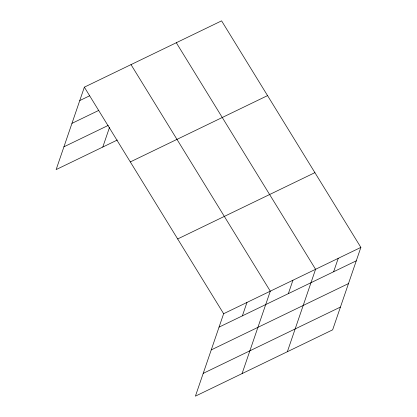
<?xml version="1.0" encoding="UTF-8"?>
<svg xmlns="http://www.w3.org/2000/svg" width="417" height="417" viewBox="0 0 417 417"><rect width="100%" height="100%" fill="white"/><g stroke="black" fill="none" stroke-linecap="round" stroke-linejoin="round"><path stroke-width="0.63" d="M360.867 247.406L223.637 313.72L195.411 396.15L332.646 329.837L360.867 247.406L221.589 20.85L84.354 87.163L56.133 169.594L117.307 140.034M102.79 147.05L109.562 127.268M242.376 315.851L246.963 302.445M242.074 373.601L270.294 291.17L131.016 64.619M288.35 293.636L292.937 280.229M287.36 351.719L315.58 269.288L176.302 42.732M333.636 271.754L338.223 258.347M79.767 100.57L89.681 95.78M71.964 123.349L98.798 110.385M63.931 146.815L108.258 125.397M130.318 161.926L267.547 95.613M177.673 238.957L314.903 172.643M219.045 327.126L356.28 260.813M211.247 349.905L348.476 283.586M203.209 373.371L340.444 307.058M84.354 87.163L223.637 313.72"/></g></svg>
